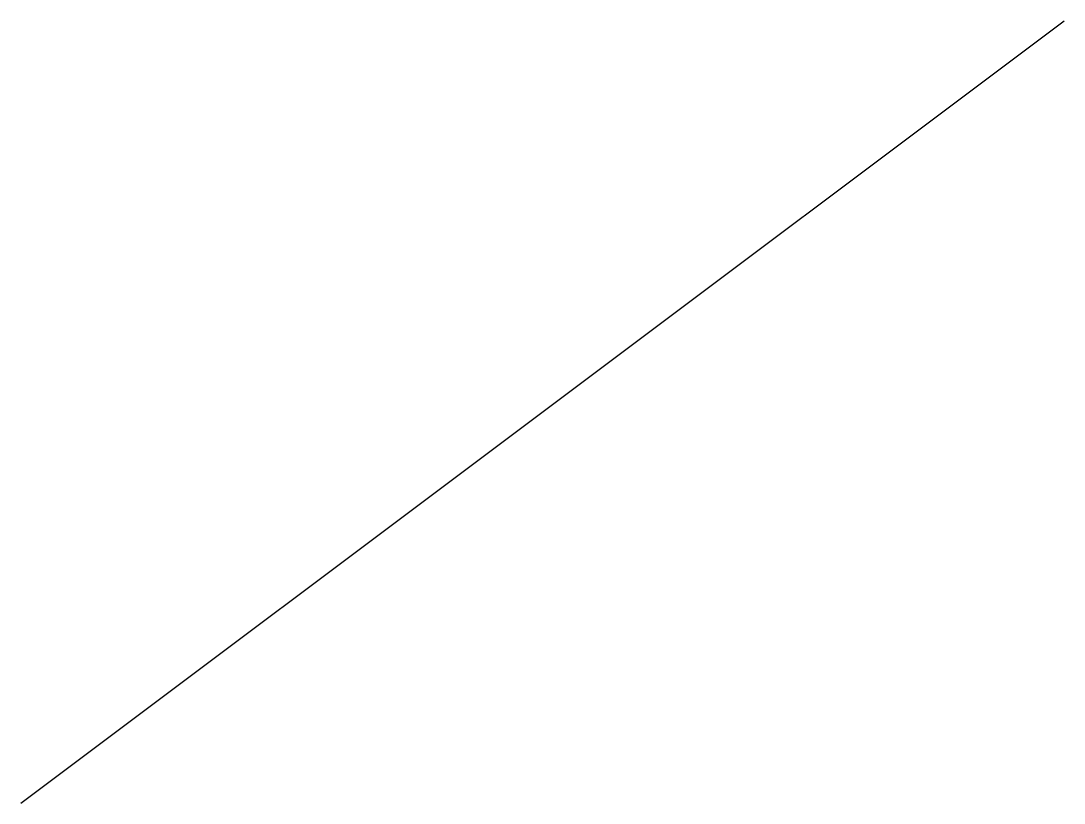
# Model space of a CAD drawing. Header units: inches. Extents: x 0 to 4, y 0 to 3.
import ezdxf

# ---------------------------------------------------------------- set-up
doc = ezdxf.new("R2010")
doc.units = ezdxf.units.IN
doc.header["$MEASUREMENT"] = 0
doc.layers.add('TestLayer0', color=7, linetype='Continuous')

msp = doc.modelspace()

# ---------------------------------------------------------------- linework, layer by layer
at = {"layer": 'TestLayer0'}
msp.add_line((0, 0), (4, 3), dxfattribs=at)

doc.saveas('drawing.dxf')
